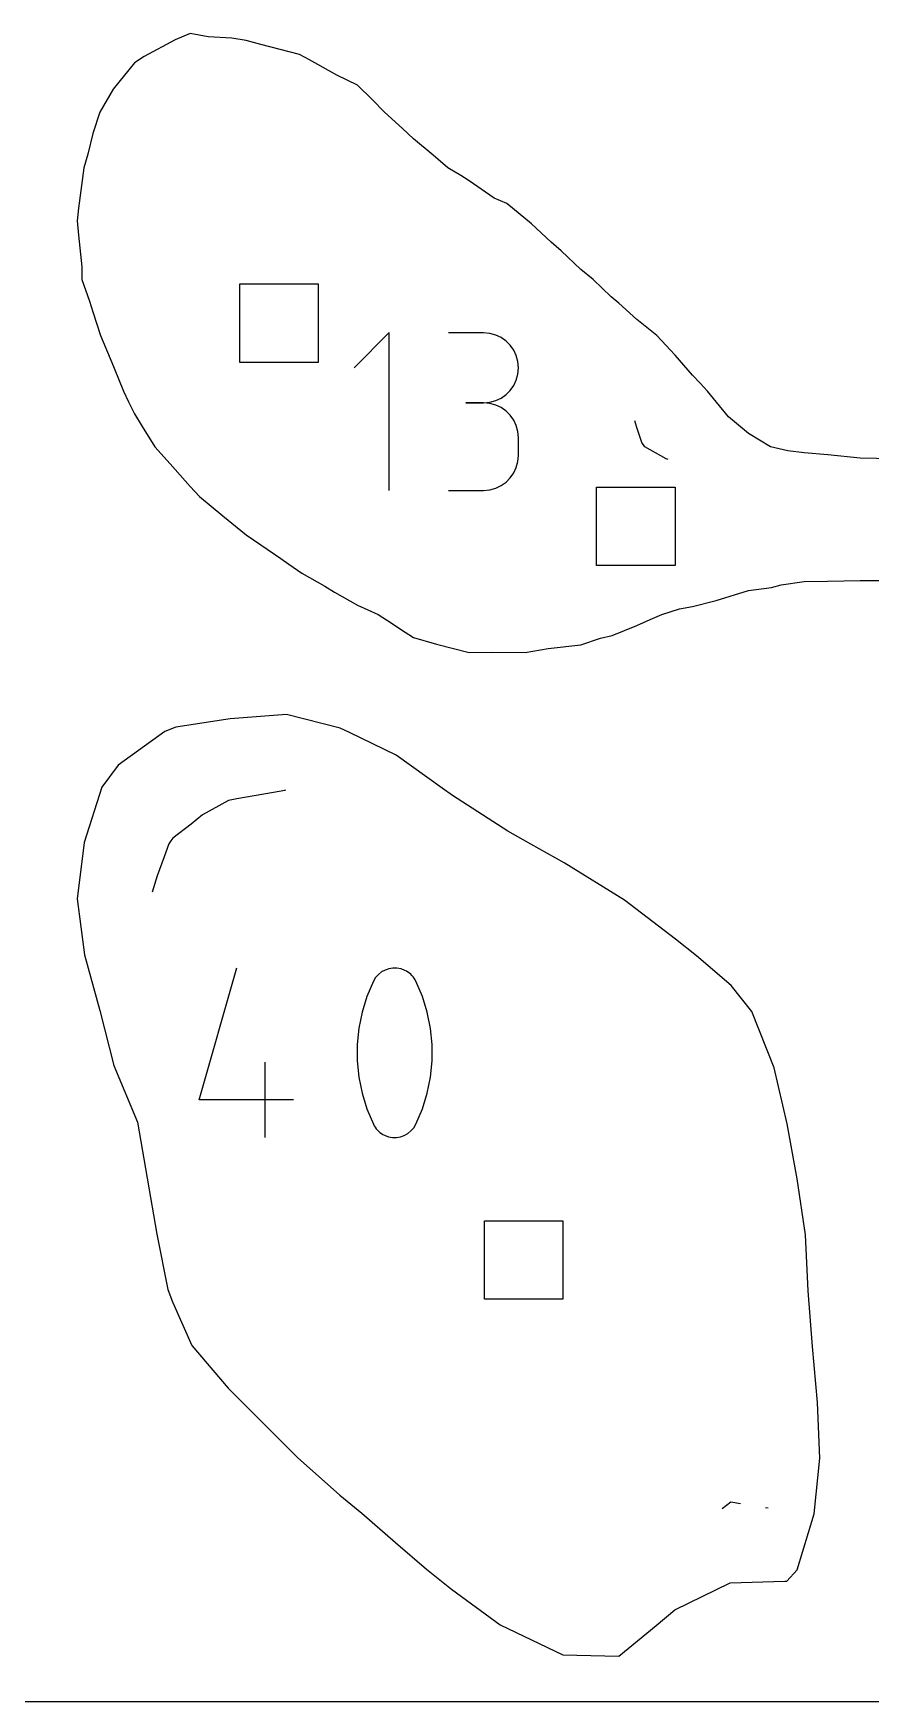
# Model space of a CAD drawing. Extents: x 0 to 12.2, y 0 to 12.
# Drawn here: x 8.229 to 9.935, y 0 to 3.401 of the extents above; entities that cross this region are included whole.
import ezdxf

# ---------------------------------------------------------------- set-up
doc = ezdxf.new("R2010")
doc.units = 0

msp = doc.modelspace()

# ---------------------------------------------------------------- linework, layer by layer
at = {"layer": 'annotation', "color": 1}
for p, q in [((8.953855, 2.791176), (8.88237, 2.719671)), ((8.953855, 2.469625), (8.953855, 2.791176)), ((9.14583, 2.790803), (9.074426, 2.790803)), ((9.158673, 2.78965), (9.14583, 2.790803)), ((9.170757, 2.786329), (9.158673, 2.78965)), ((9.181882, 2.781042), (9.170757, 2.786329)), ((9.191846, 2.773995), (9.181882, 2.781042)), ((9.20045, 2.765391), (9.191846, 2.773995)), ((9.207492, 2.755435), (9.20045, 2.765391)), ((9.21277, 2.744332), (9.207492, 2.755435)), ((9.216085, 2.732285), (9.21277, 2.744332)), ((9.217235, 2.7195), (9.216085, 2.732285)), ((9.207492, 2.683422), (9.21277, 2.694561)), ((9.21277, 2.694561), (9.216085, 2.706654)), ((9.216085, 2.706654), (9.217235, 2.7195)), ((9.217235, 2.7195), (9.217235, 2.7195)), ((9.170757, 2.652472), (9.181882, 2.657764)), ((9.181882, 2.657764), (9.191846, 2.664821)), ((9.191846, 2.664821), (9.20045, 2.673442)), ((9.20045, 2.673442), (9.207492, 2.683422)), ((9.14583, 2.647995), (9.110078, 2.647995)), ((9.110078, 2.647995), (9.14583, 2.647995)), ((9.14583, 2.647995), (9.158673, 2.649148)), ((9.158673, 2.646842), (9.14583, 2.647995)), ((9.14583, 2.647995), (9.14583, 2.647995)), ((9.158673, 2.649148), (9.170757, 2.652472)), ((9.170757, 2.64352), (9.158673, 2.646842)), ((9.181882, 2.638233), (9.170757, 2.64352)), ((9.191846, 2.631186), (9.181882, 2.638233)), ((9.20045, 2.622582), (9.191846, 2.631186)), ((9.207492, 2.612627), (9.20045, 2.622582)), ((9.21277, 2.601524), (9.207492, 2.612627)), ((9.216085, 2.589477), (9.21277, 2.601524)), ((9.217235, 2.576691), (9.216085, 2.589477)), ((9.458306, 2.597594), (9.45406, 2.611425)), ((9.468487, 2.567058), (9.458306, 2.597594)), ((9.217235, 2.540939), (9.217235, 2.576691)), ((9.217235, 2.576691), (9.217235, 2.576691)), ((9.474423, 2.558033), (9.468487, 2.567058)), ((9.518296, 2.533624), (9.474423, 2.558033)), ((9.21277, 2.516098), (9.216085, 2.528148)), ((9.216085, 2.528148), (9.217235, 2.540939)), ((9.522464, 2.53279), (9.518296, 2.533624)), ((9.181882, 2.479392), (9.191846, 2.486437)), ((9.191846, 2.486437), (9.20045, 2.495039)), ((9.20045, 2.495039), (9.207492, 2.504994)), ((9.207492, 2.504994), (9.21277, 2.516098)), ((9.074426, 2.469635), (9.14583, 2.469635)), ((9.14583, 2.469635), (9.158673, 2.470787)), ((9.14583, 2.469635), (9.14583, 2.469635)), ((9.158673, 2.470787), (9.170757, 2.474108)), ((9.170757, 2.474108), (9.181882, 2.479392)), ((8.626219, 1.837083), (8.572873, 1.807973)), ((8.643259, 1.840689), (8.626219, 1.837083)), ((8.733744, 1.856622), (8.643259, 1.840689)), ((8.739999, 1.857945), (8.733744, 1.856622)), ((8.742106, 1.858185), (8.739999, 1.857945)), ((8.572873, 1.807973), (8.550152, 1.789135)), ((8.550152, 1.789135), (8.512438, 1.76061)), ((8.504305, 1.749017), (8.495155, 1.722338)), ((8.508373, 1.754814), (8.504305, 1.749017)), ((8.512438, 1.76061), (8.508373, 1.754814)), ((8.495155, 1.722338), (8.481113, 1.683585)), ((8.481113, 1.683585), (8.470328, 1.650292)), ((8.566702, 1.227196), (8.64339, 1.496145)), ((8.92158, 1.468761), (8.908323, 1.437586)), ((8.926045, 1.476185), (8.92158, 1.468761)), ((8.92158, 1.468761), (8.92158, 1.468761)), ((8.931608, 1.482511), (8.926045, 1.476185)), ((8.938087, 1.487679), (8.931608, 1.482511)), ((8.945297, 1.491627), (8.938087, 1.487679)), ((8.953053, 1.494294), (8.945297, 1.491627)), ((8.961172, 1.495618), (8.953053, 1.494294)), ((8.96947, 1.495539), (8.961172, 1.495618)), ((8.977761, 1.493995), (8.96947, 1.495539)), ((8.985863, 1.490926), (8.977761, 1.493995)), ((8.988964, 1.489296), (8.985863, 1.490926)), ((8.985863, 1.490926), (8.985863, 1.490926)), ((8.99194, 1.487424), (8.988964, 1.489296)), ((8.994776, 1.485325), (8.99194, 1.487424)), ((8.997458, 1.483013), (8.994776, 1.485325)), ((8.999972, 1.480503), (8.997458, 1.483013)), ((9.002302, 1.47781), (8.999972, 1.480503)), ((9.004434, 1.474949), (9.002302, 1.47781)), ((9.006355, 1.471935), (9.004434, 1.474949)), ((9.008049, 1.468782), (9.006355, 1.471935)), ((9.02137, 1.437543), (9.008049, 1.468782)), ((9.008049, 1.468782), (9.008049, 1.468782)), ((8.908323, 1.437586), (8.898381, 1.405507)), ((9.031361, 1.405416), (9.02137, 1.437543)), ((8.898381, 1.405507), (8.891752, 1.37278)), ((9.038021, 1.372657), (9.031361, 1.405416)), ((8.891752, 1.37278), (8.888438, 1.33966)), ((9.041352, 1.339521), (9.038021, 1.372657)), ((8.888438, 1.33966), (8.888438, 1.306404)), ((9.041352, 1.306265), (9.041352, 1.339521)), ((8.701166, 1.150313), (8.701166, 1.303905)), ((8.888438, 1.306404), (8.891752, 1.273266)), ((9.038021, 1.273143), (9.041352, 1.306265)), ((8.891752, 1.273266), (8.898381, 1.240504)), ((9.031361, 1.240413), (9.038021, 1.273143)), ((8.758725, 1.227196), (8.566702, 1.227196)), ((8.898381, 1.240504), (8.908323, 1.208372)), ((9.02137, 1.208329), (9.031361, 1.240413)), ((8.908323, 1.208372), (8.92158, 1.177126)), ((9.008049, 1.177148), (9.02137, 1.208329)), ((8.92158, 1.177126), (8.92158, 1.177126)), ((8.92158, 1.177126), (8.923268, 1.17398)), ((8.923268, 1.17398), (8.925175, 1.170981)), ((8.925175, 1.170981), (8.927291, 1.168138)), ((8.927291, 1.168138), (8.929611, 1.165461)), ((8.929611, 1.165461), (8.932124, 1.162958)), ((8.932124, 1.162958), (8.934824, 1.160639)), ((8.934824, 1.160639), (8.937703, 1.158513)), ((8.937703, 1.158513), (8.940751, 1.156588)), ((8.940751, 1.156588), (8.943962, 1.154875)), ((8.984343, 1.154362), (8.991545, 1.158308)), ((8.991545, 1.158308), (8.998021, 1.163462)), ((8.998021, 1.163462), (9.003584, 1.169762)), ((9.003584, 1.169762), (9.008049, 1.177148)), ((9.008049, 1.177148), (9.008049, 1.177148)), ((8.943962, 1.154875), (8.943962, 1.154875)), ((8.943962, 1.154875), (8.952, 1.15187)), ((8.952, 1.15187), (8.960243, 1.150377)), ((8.960243, 1.150377), (8.968505, 1.150336)), ((8.968505, 1.150336), (8.976601, 1.151684)), ((8.976601, 1.151684), (8.984343, 1.154362)), ((9.632336, 0.393481), (9.65024, 0.407667)), ((9.65024, 0.407667), (9.6698, 0.403982)), ((9.72092, 0.395948), (9.726066, 0.395152))]:
    msp.add_line(p, q, dxfattribs=at)
at = {"layer": 'boundary', "color": 5}
for p, q in [((8.548067, 3.40133), (8.517717, 3.38827)), ((8.584817, 3.394293), (8.548067, 3.40133)), ((8.517717, 3.38827), (8.454347, 3.354496)), ((8.63304, 3.391302), (8.584817, 3.394293)), ((8.661847, 3.386861), (8.63304, 3.391302)), ((8.692339, 3.378365), (8.661847, 3.386861)), ((8.770779, 3.358291), (8.692339, 3.378365)), ((8.434287, 3.341558), (8.390915, 3.287347)), ((8.454347, 3.354496), (8.434287, 3.341558)), ((8.791451, 3.347086), (8.770779, 3.358291)), ((8.847093, 3.31603), (8.791451, 3.347086)), ((8.889407, 3.295985), (8.847093, 3.31603)), ((8.390915, 3.287347), (8.363841, 3.240716)), ((8.919087, 3.266346), (8.889407, 3.295985)), ((8.943868, 3.240716), (8.919087, 3.266346)), ((8.363841, 3.240716), (8.349736, 3.197429)), ((8.98084, 3.207103), (8.943868, 3.240716)), ((8.349736, 3.197429), (8.339509, 3.155076)), ((9.003187, 3.186328), (8.98084, 3.207103)), ((9.042967, 3.153289), (9.003187, 3.186328)), ((8.339509, 3.155076), (8.331101, 3.126936)), ((9.072859, 3.126936), (9.042967, 3.153289)), ((8.331101, 3.126936), (8.320507, 3.044643)), ((9.099731, 3.111248), (9.072859, 3.126936)), ((9.116968, 3.100557), (9.099731, 3.111248)), ((9.16773, 3.065133), (9.116968, 3.100557)), ((9.193347, 3.054282), (9.16773, 3.065133)), ((8.320507, 3.044643), (8.317752, 3.019402)), ((9.244028, 3.013156), (9.193347, 3.054282)), ((8.317752, 3.019402), (8.320507, 2.989902)), ((9.283436, 2.975498), (9.244028, 3.013156)), ((8.320507, 2.989902), (8.327441, 2.925076)), ((9.304471, 2.958233), (9.283436, 2.975498)), ((9.344528, 2.919718), (9.304471, 2.958233)), ((8.327441, 2.925076), (8.327173, 2.899376)), ((8.327173, 2.899376), (8.343167, 2.855471)), ((9.369344, 2.899376), (9.344528, 2.919718)), ((9.406265, 2.864206), (9.369344, 2.899376)), ((9.421824, 2.85157), (9.406265, 2.864206)), ((8.343167, 2.855471), (8.349381, 2.833659)), ((8.349381, 2.833659), (8.365547, 2.785596)), ((9.458308, 2.817905), (9.421824, 2.85157)), ((9.478785, 2.80175), (9.458308, 2.817905)), ((9.499261, 2.785596), (9.478785, 2.80175)), ((8.365547, 2.785596), (8.384853, 2.738467)), ((9.536661, 2.745105), (9.499261, 2.785596)), ((8.384853, 2.738467), (8.392899, 2.718944)), ((9.572088, 2.704278), (9.536661, 2.745105)), ((8.392899, 2.718944), (8.412205, 2.671816)), ((9.587149, 2.688047), (9.572088, 2.704278)), ((9.60221, 2.671816), (9.587149, 2.688047)), ((8.412205, 2.671816), (8.422461, 2.649985)), ((9.645132, 2.619782), (9.60221, 2.671816)), ((8.422461, 2.649985), (8.434287, 2.625298)), ((8.434287, 2.625298), (8.449893, 2.6)), ((9.685868, 2.585821), (9.645132, 2.619782)), ((8.449893, 2.6), (8.475916, 2.558035)), ((9.730601, 2.558035), (9.685868, 2.585821)), ((8.475916, 2.558035), (8.507439, 2.523836)), ((9.766207, 2.550116), (9.730601, 2.558035)), ((8.507439, 2.523836), (8.548067, 2.47731)), ((9.799648, 2.546043), (9.766207, 2.550116)), ((9.84753, 2.541998), (9.799648, 2.546043)), ((9.913428, 2.535025), (9.84753, 2.541998)), ((9.98008, 2.534189), (9.913428, 2.535025)), ((8.548067, 2.47731), (8.567175, 2.457184)), ((8.567175, 2.457184), (8.614304, 2.417562)), ((8.614304, 2.417562), (8.661847, 2.379087)), ((8.661847, 2.379087), (8.692174, 2.358652)), ((8.692174, 2.358652), (8.732557, 2.330475)), ((8.732557, 2.330475), (8.749359, 2.319162)), ((8.749359, 2.319162), (8.775627, 2.301044)), ((8.775627, 2.301044), (8.822756, 2.2745)), ((9.75252, 2.277038), (9.799648, 2.283489)), ((9.799648, 2.283489), (9.846776, 2.284272)), ((9.846776, 2.284272), (9.913428, 2.285817)), ((9.913428, 2.285817), (9.960556, 2.285583)), ((8.822756, 2.2745), (8.842279, 2.261905)), ((8.842279, 2.261905), (8.889407, 2.23536)), ((9.572088, 2.232566), (9.619743, 2.245368)), ((9.619743, 2.245368), (9.685868, 2.265341)), ((9.685868, 2.265341), (9.732996, 2.271792)), ((9.732996, 2.271792), (9.75252, 2.277038)), ((8.889407, 2.23536), (8.910224, 2.22609)), ((8.910224, 2.22609), (8.93121, 2.216695)), ((8.93121, 2.216695), (8.957521, 2.199712)), ((9.485751, 2.206461), (9.509496, 2.216695)), ((9.509496, 2.216695), (9.545392, 2.228034)), ((9.545392, 2.228034), (9.572088, 2.232566)), ((8.957521, 2.199712), (8.976876, 2.186885)), ((8.976876, 2.186885), (9.003187, 2.169901)), ((9.407858, 2.173971), (9.458308, 2.193786)), ((9.458308, 2.193786), (9.485751, 2.206461)), ((9.003187, 2.169901), (9.050316, 2.156054)), ((9.050316, 2.156054), (9.116968, 2.138768)), ((9.230748, 2.13935), (9.277876, 2.146908)), ((9.277876, 2.146908), (9.344528, 2.154775)), ((9.344528, 2.154775), (9.384093, 2.16794)), ((9.384093, 2.16794), (9.407858, 2.173971)), ((9.116968, 2.138768), (9.164096, 2.139522)), ((9.164096, 2.139522), (9.230748, 2.13935)), ((8.744434, 2.012518), (8.629789, 2.003528)), ((8.853778, 1.984458), (8.744434, 2.012518)), ((8.496306, 1.977717), (8.401178, 1.909383)), ((8.519144, 1.986883), (8.496306, 1.977717)), ((8.629789, 2.003528), (8.519144, 1.986883)), ((8.872907, 1.975594), (8.853778, 1.984458)), ((8.968014, 1.929907), (8.872907, 1.975594)), ((8.401178, 1.909383), (8.367775, 1.864498)), ((9.06154, 1.862476), (8.968014, 1.929907)), ((8.367775, 1.864498), (8.332314, 1.751536)), ((9.082442, 1.847573), (9.06154, 1.862476)), ((9.195786, 1.77485), (9.082442, 1.847573)), ((9.242478, 1.748537), (9.195786, 1.77485)), ((8.332314, 1.751536), (8.317502, 1.636739)), ((9.310066, 1.7102), (9.242478, 1.748537)), ((9.433525, 1.634025), (9.310066, 1.7102)), ((8.317502, 1.636739), (8.332788, 1.522624)), ((9.537151, 1.5547), (9.433525, 1.634025)), ((9.580155, 1.520608), (9.537151, 1.5547)), ((8.332788, 1.522624), (8.363648, 1.408994)), ((9.650712, 1.460196), (9.580155, 1.520608)), ((9.692518, 1.406891), (9.650712, 1.460196)), ((8.363648, 1.408994), (8.392818, 1.296835)), ((9.738397, 1.292338), (9.692518, 1.406891)), ((8.392818, 1.296835), (8.440771, 1.181547)), ((9.764432, 1.177888), (9.738397, 1.292338)), ((8.440771, 1.181547), (8.460173, 1.067381)), ((9.785202, 1.065597), (9.764432, 1.177888)), ((8.460173, 1.067381), (8.480295, 0.953395)), ((9.802371, 0.95151), (9.785202, 1.065597)), ((8.480295, 0.953395), (8.502748, 0.840614)), ((9.80728, 0.837729), (9.802371, 0.95151)), ((8.502748, 0.840614), (8.512119, 0.81523)), ((9.816339, 0.723949), (9.80728, 0.837729)), ((8.512119, 0.81523), (8.5516, 0.72627)), ((8.5516, 0.72627), (8.625661, 0.638814)), ((9.826408, 0.610169), (9.816339, 0.723949)), ((8.625661, 0.638814), (8.652576, 0.611589)), ((8.652576, 0.611589), (8.739315, 0.52508)), ((9.831036, 0.496389), (9.826408, 0.610169)), ((8.739315, 0.52508), (8.766976, 0.497779)), ((8.766976, 0.497779), (8.853059, 0.420941)), ((9.819962, 0.3826), (9.831036, 0.496389)), ((8.853059, 0.420941), (8.897635, 0.383977)), ((8.897635, 0.383977), (8.966854, 0.324388)), ((9.785093, 0.268992), (9.819962, 0.3826)), ((8.966854, 0.324388), (9.029746, 0.270293)), ((9.029746, 0.270293), (9.080808, 0.229481)), ((9.535759, 0.187414), (9.648473, 0.242297)), ((9.648473, 0.242297), (9.759725, 0.245918)), ((9.759725, 0.245918), (9.764018, 0.245915)), ((9.764018, 0.245915), (9.785093, 0.268992)), ((9.080808, 0.229481), (9.180133, 0.156611)), ((9.497983, 0.155168), (9.535759, 0.187414)), ((9.180133, 0.156611), (9.307766, 0.095153)), ((9.421692, 0.0925), (9.497983, 0.155168)), ((9.307766, 0.095153), (9.421692, 0.0925))]:
    msp.add_line(p, q, dxfattribs=at)
at = {"layer": 'frame', "color": 5}
msp.add_line((0, 0), (12, 0), dxfattribs=at)
at = {"layer": 'hole', "color": 5}
for p, q in [((8.649017, 2.730387), (8.649017, 2.890387)), ((8.649017, 2.890387), (8.809017, 2.890387)), ((8.809017, 2.890387), (8.809017, 2.730387)), ((8.809017, 2.730387), (8.649017, 2.730387)), ((9.376329, 2.316092), (9.376329, 2.476092)), ((9.376329, 2.476092), (9.536329, 2.476092)), ((9.536329, 2.476092), (9.536329, 2.316092)), ((9.536329, 2.316092), (9.376329, 2.316092)), ((9.147751, 0.820249), (9.147751, 0.980249)), ((9.147751, 0.980249), (9.307751, 0.980249)), ((9.307751, 0.980249), (9.307751, 0.820249)), ((9.307751, 0.820249), (9.147751, 0.820249))]:
    msp.add_line(p, q, dxfattribs=at)

doc.saveas('drawing.dxf')
